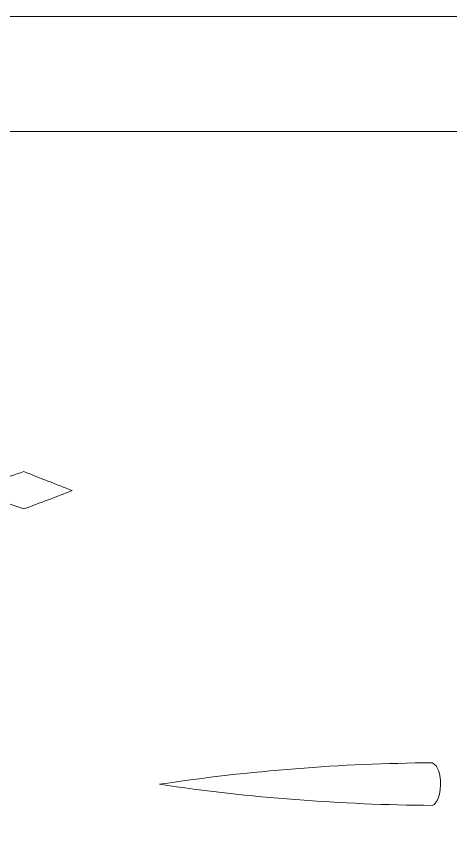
# Model space of a CAD drawing. Header units: centimetres. Extents: x -89 to 95, y -62 to 62.
# Drawn here: x 42.27 to 45.9, y -8.87 to -1.96 of the extents above; entities that cross this region are included whole.
import ezdxf

# ---------------------------------------------------------------- set-up
doc = ezdxf.new("R2010")
doc.units = ezdxf.units.CM
doc.header["$MEASUREMENT"] = 0
doc.layers.add('layer 1', color=7, linetype='Continuous')

msp = doc.modelspace()

# ---------------------------------------------------------------- linework, layer by layer
at = {"layer": 'layer 1', "color": 177, "lineweight": 9}
msp.add_open_spline([(5.39311, -61.96294), (5.39311, -61.96294), (95.39311, -61.96294), (95.39311, -61.96294), (95.39311, -61.96294), (95.39311, -61.96294), (95.39311, -1.96294), (95.39311, -1.96294), (95.39311, -1.96294), (95.39311, -1.96294), (5.39311, -1.96294), (5.39311, -1.96294), (5.39311, -1.96294), (5.39311, -1.96294), (5.39311, -61.96294), (5.39311, -61.96294), (5.39311, -61.96294), (5.39311, -61.96294), (5.39311, -61.96294), (5.39311, -61.96294)], degree=3, knots=[0, 0, 0, 0, 0.1666667, 0.1666667, 0.1666667, 0.1666667, 0.3333333, 0.3333333, 0.3333333, 0.3333333, 0.5, 0.5, 0.5, 0.5, 0.6666667, 0.6666667, 0.6666667, 0.6666667, 1, 1, 1, 1], dxfattribs=at)
at = {"layer": 'layer 1', "color": 250, "lineweight": 9}
msp.add_open_spline([(68.61308, -3.92236), (68.61292, -3.65698), (68.50733, -3.40253), (68.31956, -3.21499), (68.31956, -3.21499), (68.13179, -3.02746), (67.87847, -2.92219), (67.61308, -2.92236), (67.61308, -2.92236), (67.61308, -2.92236), (37.61308, -2.92236), (37.61308, -2.92236), (37.61308, -2.92236), (37.3477, -2.92253), (37.09325, -3.02811), (36.90571, -3.21589), (36.90571, -3.21589), (36.71818, -3.40366), (36.61292, -3.65698), (36.61308, -3.92236), (36.61308, -3.92236), (36.61308, -3.92236), (36.61308, -14.72236), (36.61308, -14.72236), (36.61308, -14.72236), (36.61325, -14.98774), (36.71884, -15.24219), (36.90661, -15.42973), (36.90661, -15.42973), (37.09438, -15.61726), (37.3477, -15.72253), (37.61308, -15.72236), (37.61308, -15.72236), (37.61308, -15.72236), (67.61308, -15.72236), (67.61308, -15.72236), (67.61308, -15.72236), (67.87847, -15.72219), (68.13292, -15.61661), (68.32045, -15.42883), (68.32045, -15.42883), (68.50799, -15.24106), (68.61325, -14.98774), (68.61308, -14.72236), (68.61308, -14.72236), (68.61308, -14.72236), (68.61308, -3.92236), (68.61308, -3.92236), (68.61308, -3.92236), (68.61308, -3.92236), (68.61308, -3.92236), (68.61308, -3.92236)], degree=3, knots=[0, 0, 0, 0, 0.0714286, 0.0714286, 0.0714286, 0.0714286, 0.1428571, 0.1428571, 0.1428571, 0.1428571, 0.2142857, 0.2142857, 0.2142857, 0.2142857, 0.2857143, 0.2857143, 0.2857143, 0.2857143, 0.3571429, 0.3571429, 0.3571429, 0.3571429, 0.4285714, 0.4285714, 0.4285714, 0.4285714, 0.5, 0.5, 0.5, 0.5, 0.5714286, 0.5714286, 0.5714286, 0.5714286, 0.6428571, 0.6428571, 0.6428571, 0.6428571, 0.7142857, 0.7142857, 0.7142857, 0.7142857, 0.7857143, 0.7857143, 0.7857143, 0.7857143, 0.8571429, 0.8571429, 0.8571429, 0.8571429, 1, 1, 1, 1], dxfattribs=at)
at = {"layer": 'layer 1', "color": 1, "lineweight": 9}
for points, knots in [([(42.73959, -5.91672), (42.60423, -5.86506), (42.46927, -5.81233), (42.33473, -5.75856), (42.33473, -5.75856), (42.1821, -5.81029), (42.02981, -5.86301), (41.87786, -5.91672), (41.87786, -5.91672), (41.87786, -5.91672), (42.00526, -5.95989), (42.00526, -5.95989), (42.00526, -5.95989), (42.00526, -5.95989), (42.13387, -6.00306), (42.13387, -6.00306), (42.13387, -6.00306), (42.13387, -6.00306), (42.33473, -6.07089), (42.33473, -6.07089), (42.33473, -6.07089), (42.47007, -6.0205), (42.60502, -5.96911), (42.73959, -5.91672), (42.73959, -5.91672), (42.73959, -5.91672), (42.73959, -5.91672), (42.73959, -5.91672)], [0, 0, 0, 0, 0.125, 0.125, 0.125, 0.125, 0.25, 0.25, 0.25, 0.25, 0.375, 0.375, 0.375, 0.375, 0.5, 0.5, 0.5, 0.5, 0.625, 0.625, 0.625, 0.625, 0.75, 0.75, 0.75, 0.75, 1, 1, 1, 1]), ([(45.74507, -8.18814), (44.98275, -8.19361), (44.2219, -8.25358), (43.46813, -8.3676), (43.46813, -8.3676), (44.2221, -8.47933), (44.98288, -8.538), (45.74507, -8.54317), (45.74507, -8.54317), (45.74507, -8.54317), (45.76041, -8.53516), (45.76041, -8.53516), (45.76041, -8.53516), (45.76041, -8.53516), (45.77403, -8.52184), (45.77403, -8.52184), (45.77403, -8.52184), (45.77403, -8.52184), (45.78586, -8.50395), (45.78586, -8.50395), (45.78586, -8.50395), (45.78586, -8.50395), (45.79582, -8.48222), (45.79582, -8.48222), (45.79582, -8.48222), (45.79582, -8.48222), (45.8061, -8.44853), (45.8061, -8.44853), (45.8061, -8.44853), (45.8061, -8.44853), (45.81278, -8.41106), (45.81278, -8.41106), (45.81278, -8.41106), (45.81278, -8.41106), (45.8157, -8.37152), (45.8157, -8.37152), (45.8157, -8.37152), (45.8157, -8.37152), (45.8147, -8.33165), (45.8147, -8.33165), (45.8147, -8.33165), (45.8147, -8.33165), (45.80961, -8.2932), (45.80961, -8.2932), (45.80961, -8.2932), (45.80961, -8.2932), (45.80026, -8.25789), (45.80026, -8.25789), (45.80026, -8.25789), (45.80026, -8.25789), (45.79037, -8.23451), (45.79037, -8.23451), (45.79037, -8.23451), (45.79037, -8.23451), (45.77791, -8.2146), (45.77791, -8.2146), (45.77791, -8.2146), (45.77791, -8.2146), (45.76284, -8.1989), (45.76284, -8.1989), (45.76284, -8.1989), (45.76284, -8.1989), (45.74507, -8.18814), (45.74507, -8.18814), (45.74507, -8.18814), (45.74507, -8.18814), (45.74507, -8.18814), (45.74507, -8.18814)], [0, 0, 0, 0, 0.0555556, 0.0555556, 0.0555556, 0.0555556, 0.1111111, 0.1111111, 0.1111111, 0.1111111, 0.1666667, 0.1666667, 0.1666667, 0.1666667, 0.2222222, 0.2222222, 0.2222222, 0.2222222, 0.2777778, 0.2777778, 0.2777778, 0.2777778, 0.3333333, 0.3333333, 0.3333333, 0.3333333, 0.3888889, 0.3888889, 0.3888889, 0.3888889, 0.4444444, 0.4444444, 0.4444444, 0.4444444, 0.5, 0.5, 0.5, 0.5, 0.5555556, 0.5555556, 0.5555556, 0.5555556, 0.6111111, 0.6111111, 0.6111111, 0.6111111, 0.6666667, 0.6666667, 0.6666667, 0.6666667, 0.7222222, 0.7222222, 0.7222222, 0.7222222, 0.7777778, 0.7777778, 0.7777778, 0.7777778, 0.8333333, 0.8333333, 0.8333333, 0.8333333, 0.8888889, 0.8888889, 0.8888889, 0.8888889, 1, 1, 1, 1])]:
    msp.add_open_spline(points, degree=3, knots=knots, dxfattribs=at)

doc.saveas('drawing.dxf')
